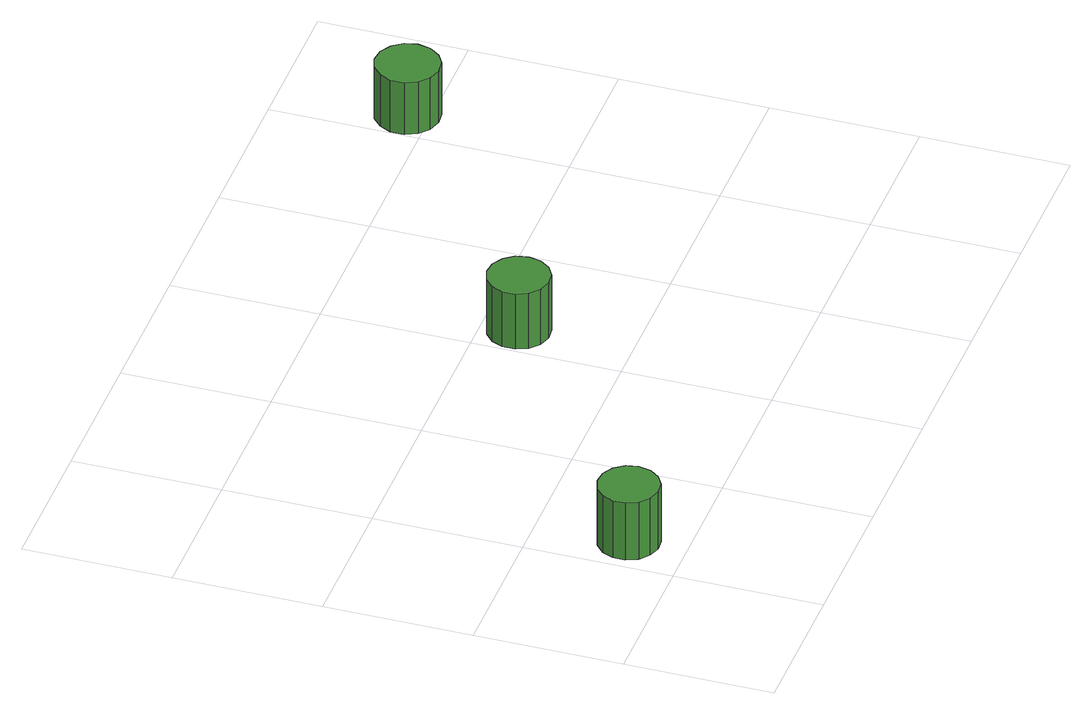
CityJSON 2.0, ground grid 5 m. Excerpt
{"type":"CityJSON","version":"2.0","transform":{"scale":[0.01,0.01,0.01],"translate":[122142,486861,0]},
"CityObjects":{
"tree1":{"type":"SolitaryVegetationObject","attributes":{"function":"something"},"geometry":[{"type":"MultiSurface","lod":"1","boundaries":[[[0,1,2,3,4,5,6,7,8,9,10,11,12,13,14]],[[15,16,17,18,19,20,21,22,23,24,25,26,27,28,29]],[[0,29,28,1]],[[1,28,27,2]],[[2,27,26,3]],[[3,26,25,4]],[[4,25,24,5]],[[5,24,23,6]],[[6,23,22,7]],[[7,22,21,8]],[[8,21,20,9]],[[9,20,19,10]],[[10,19,18,11]],[[11,18,17,12]],[[12,17,16,13]],[[13,16,15,14]],[[14,15,29,0]]]}]},
"tree2":{"type":"SolitaryVegetationObject","attributes":{"function":"something"},"geometry":[{"type":"MultiSurface","lod":"1","boundaries":[[[30,31,32,33,34,35,36,37,38,39,40,41,42,43,44]],[[45,46,47,48,49,50,51,52,53,54,55,56,57,58,59]],[[30,59,58,31]],[[31,58,57,32]],[[32,57,56,33]],[[33,56,55,34]],[[34,55,54,35]],[[35,54,53,36]],[[36,53,52,37]],[[37,52,51,38]],[[38,51,50,39]],[[39,50,49,40]],[[40,49,48,41]],[[41,48,47,42]],[[42,47,46,43]],[[43,46,45,44]],[[44,45,59,30]]]}]},
"tree3":{"type":"SolitaryVegetationObject","attributes":{"function":"something"},"geometry":[{"type":"MultiSurface","lod":"1","boundaries":[[[60,61,62,63,64,65,66,67,68,69,70,71,72,73,74]],[[75,76,77,78,79,80,81,82,83,84,85,86,87,88,89]],[[60,89,88,61]],[[61,88,87,62]],[[62,87,86,63]],[[63,86,85,64]],[[64,85,84,65]],[[65,84,83,66]],[[66,83,82,67]],[[67,82,81,68]],[[68,81,80,69]],[[69,80,79,70]],[[70,79,78,71]],[[71,78,77,72]],[[72,77,76,73]],[[73,76,75,74]],[[74,75,89,60]]]}]}
},
"vertices":[
[241,193,227],[232,234,227],[207,269,227],[170,290,227],[128,294,227],[88,281,227],[56,253,227],[39,214,227],[39,172,227],[56,133,227],[88,105,227],[128,91,227],[170,96,227],[207,117,227],[232,151,227],[232,151,6],[207,117,6],[170,96,6],[128,91,6],[88,105,6],[56,133,6],[39,172,6],[39,214,6],[56,253,6],[88,281,6],[128,294,6],[170,290,6],[207,269,6],[232,234,6],[241,193,6],
[1214,876,223],[1205,919,223],[1180,953,223],[1143,975,223],[1100,980,223],[1058,966,223],[1026,937,223],[1009,898,223],[1009,855,223],[1026,815,223],[1058,786,223],[1100,773,223],[1143,777,223],[1180,799,223],[1205,834,223],[1205,834,10],[1180,799,10],[1143,777,10],[1100,773,10],[1058,786,10],[1026,815,10],[1009,855,10],[1009,898,10],[1026,937,10],[1058,966,10],[1100,980,10],[1143,975,10],[1180,953,10],[1205,919,10],[1214,876,10],
[2210,1571,214],[2201,1614,214],[2174,1650,214],[2136,1673,214],[2091,1678,214],[2049,1664,214],[2016,1634,214],[1997,1593,214],[1997,1548,214],[2016,1507,214],[2049,1478,214],[2091,1464,214],[2136,1468,214],[2174,1491,214],[2201,1527,214],[2201,1527,14],[2174,1491,14],[2136,1468,14],[2091,1464,14],[2049,1478,14],[2016,1507,14],[1997,1548,14],[1997,1593,14],[2016,1634,14],[2049,1664,14],[2091,1678,14],[2136,1673,14],[2174,1650,14],[2201,1614,14],[2210,1571,14]
]}
